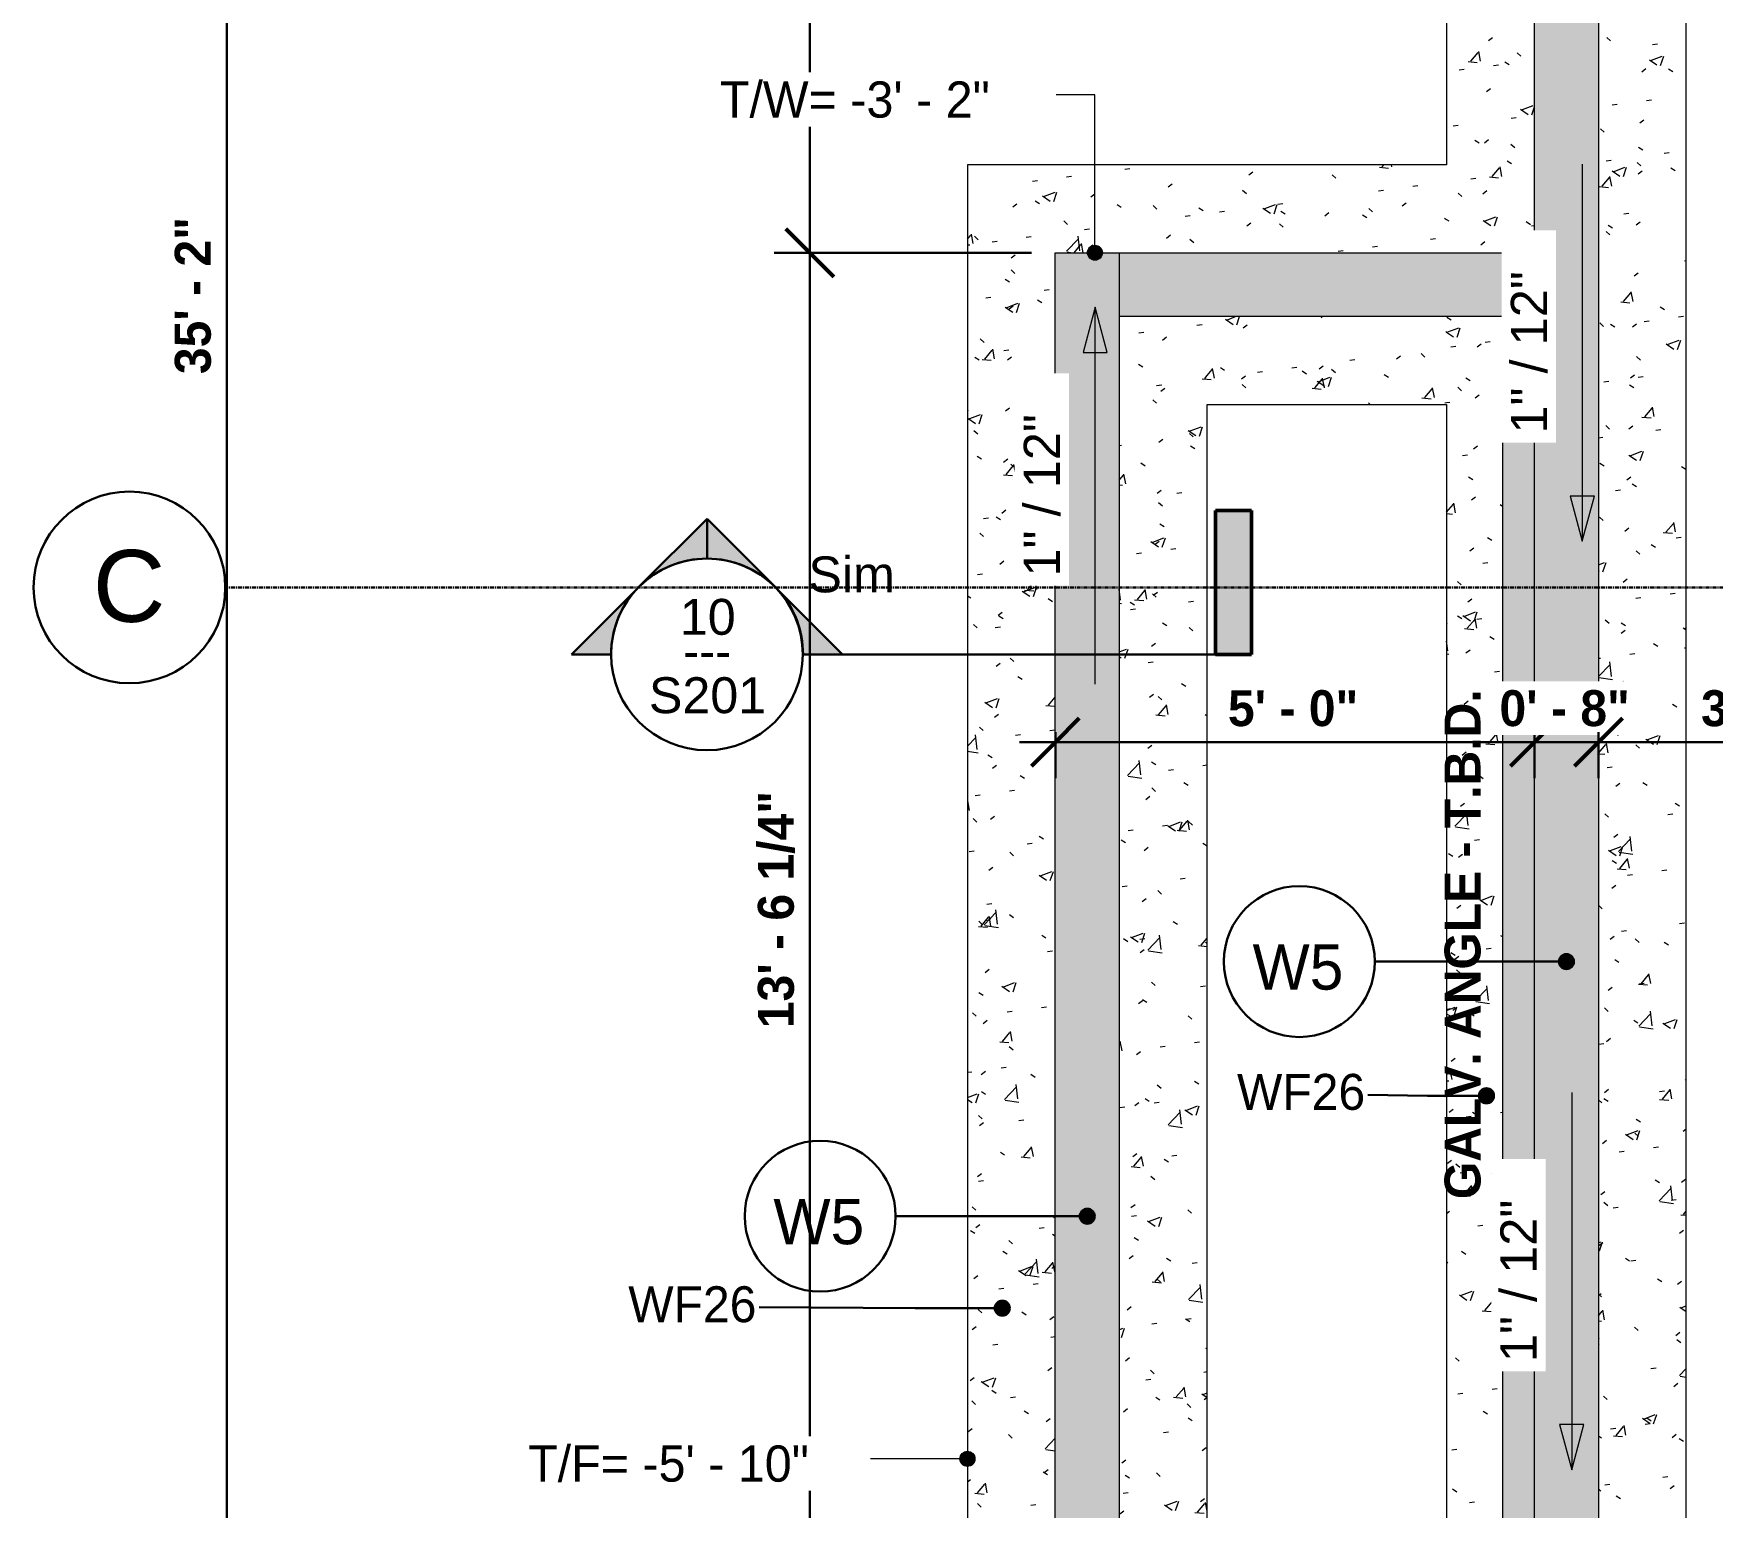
# Model space of a CAD drawing. Header units: inches. Extents: x -4071 to 5659, y -7640 to 11458.
# Drawn here: x -4071.3 to -3861, y 11072 to 11256.6 of the extents above; entities that cross this region are included whole.
import ezdxf

# ---------------------------------------------------------------- set-up
doc = ezdxf.new("R2010")
doc.units = ezdxf.units.IN
doc.header["$MEASUREMENT"] = 0
doc.linetypes.add('Dash', pattern=[0.25, 0.125, -0.125])
doc.linetypes.add('Grid Line 1_2_', pattern=[0.875, 0.5, -0.125, 0.125, -0.125])
for name, color, linetype, lineweight in [('A-ANNO-DIMS', 211, 'Continuous', 9), ('A-ANNO-DIMS-48', 211, 'Continuous', 9), ('A-WALL', 113, 'Continuous', 18), ('A-WALL-IDEN', 211, 'Continuous', 30), ('G-ANNO-DIMS', 111, 'Continuous', 9), ('G-ANNO-SYMB', 111, 'Continuous', 30), ('S-BEAM', 12, 'Continuous', 9), ('S-BEAM-IDEN', 2, 'Continuous', 30), ('S-FNDN', 32, 'Continuous', 18), ('S-FNDN-IDEN', 2, 'Continuous', 30), ('S-GRID', 1, 'Continuous', 9), ('S-GRID-IDEN', 1, 'Continuous', 30)]:
    doc.layers.add(name, color=color, linetype=linetype, lineweight=lineweight)
doc.styles.add('Arial_1', font='arial.ttf', dxfattribs={"height": 9})
doc.styles.add('Arial_2', font='arial.ttf', dxfattribs={"height": 4.535433})
doc.styles.add('Arial_3', font='arial.ttf', dxfattribs={"height": 4.5})
doc.styles.add('Century Gothic', font='', dxfattribs={"height": 4.535433})
doc.styles.add('Century Gothic_1', font='', dxfattribs={"height": 5.669291})
doc.styles.add('Century Gothic_2', font='', dxfattribs={"height": 4.5})
doc.styles.add('Century Gothic_B', font='', dxfattribs={"height": 4.5})
doc.styles.get('Century Gothic').set_extended_font_data('Century Gothic')
doc.styles.get('Century Gothic_1').set_extended_font_data('Century Gothic')
doc.styles.get('Century Gothic_2').set_extended_font_data('Century Gothic')
doc.styles.get('Century Gothic_B').set_extended_font_data('Century Gothic', bold=True)
doc.dimstyles.new('OD__1_4__Tol__', dxfattribs={"dimscale": 12, "dimtxt": 4.698757, "dimasz": 0.5, "dimexe": 0.375, "dimexo": 0.25, "dimgap": 0.0625, "dimtad": 1, "dimrnd": 0.25, "dimzin": 1, "dimdsep": 46, "dimlunit": 4, "dimtxsty": 'Century Gothic_B', "dimblk1": 'OBLIQUE', "dimblk2": 'OBLIQUE', "dimsah": 1, "dimcen": 0.09, "dimdle": 0.375, "dimazin": 0, "dimtfac": 1, "dimtdec": 4, "dimtix": 1, "dimtmove": 0, "dimatfit": 3, "dimfxl": 1, "dimtvp": 1, "dimtfill": 1, "dimfrac": 2, "dimtolj": 1, "dimtzin": 0, "dimlwd": 30, "dimlwe": 30, "dimarcsym": 2})
pattern_1 = [(50, (0, 0), (13.77135, -1.20496), [1.44, -15.84]), (355, (0, 0), (-2.66442, 14.442176), [1.152, -12.672]), (100.451, (1.148, -0.1), (11.107076, 13.237366), [1.224, -13.462]), (46.184, (0, 3.84), (20.491284, -3.17785), [2.16, -23.76]), (96.636, (1.708, 3.575), (17.94587, 18.703152), [1.836, -20.193]), (351.184, (0, 3.84), (17.94541, 18.702614), [1.728, -19.008]), (21, (1.92, 2.88), (11.460518, -7.730365), [1.44, -15.84]), (326, (1.92, 2.88), (4.671352, 13.923149), [1.152, -12.672]), (71.451, (2.875, 2.236), (16.13207, 6.192844), [1.224, -13.462]), (37.5, (0, 0), (0.2331231, 6.3917502), [0.634, -11.885, 0.634, -12.23, -12.72]), (37.5, (0, 0), (0.2331231, 6.3917502), [-25.382, 0.634, -12.086]), (7.5, (0, 0), (5.0507295, 7.573041), [0.634, -6.701, 0.634, -11.597, -4.848]), (7.5, (0, 0), (5.0507295, 7.573041), [-19.565, 0.634, -4.214]), (327.5, (-4.282, 0), (10.2495805, -0.4328898), [0.634, -4.166, 0.634, -14.342, -19.872]), (327.5, (-4.282, 0), (10.2495805, -0.4328898), [-19.776, 0.634, -19.238]), (317.5, (-6.202, 0), (11.19739, 1.922144), [0.634, -5.606, 0.634, -9.312, -14.112]), (317.5, (-6.202, 0), (11.19739, 1.922144), [-16.186, 0.634, -13.478])]

# ---------------------------------------------------------------- blocks, each defined once
blk = doc.blocks.new('L-Angle - GALV_ ANGLE - T_B_D_-1693364-ENLARGED PLAN - RAMP')
at = {"layer": 'S-BEAM', "linetype": 'Dash'}
for points in [[(-3887.32, 11067.77), (-3883.32, 11067.77), (-3883.32, 11217.52), (-3887.32, 11217.52), (-3887.32, 11104.03)], [(-3883.32, 11067.44), (-3883.32, 11067.77), (-3883.82, 11067.75), (-3883.57, 11067.73), (-3883.57, 11067.46), (-3883.5, 11067.45)]]:
    blk.add_hatch(color=8, dxfattribs=at).paths.add_polyline_path(points, flags=0)
at = {"layer": 'S-BEAM', "color": 143}
for p, q in [((-3887.32, 11217.52), (-3883.32, 11217.52)), ((-3887.32, 11217.52), (-3887.32, 11067.77)), ((-3883.32, 11067.77), (-3887.32, 11067.77)), ((-3887.07, 11067.75), (-3883.82, 11067.75)), ((-3883.57, 11067.73), (-3883.57, 11067.46))]:
    blk.add_line(p, q, dxfattribs=at)
for centre, start_param, end_param in [((-3887.07, 11067.77), 3.141593, 4.712389), ((-3883.82, 11067.73), 0, 1.570796), ((-3883.32, 11067.46), 3.141593, 4.712389)]:
    blk.add_ellipse(centre, major_axis=(0.25, 0), ratio=0.081776, start_param=start_param, end_param=end_param, dxfattribs=at)
blk = doc.blocks.new('Grid - Grid Head - Circle-1738874-ENLARGED PLAN - RAMP')
at = {"layer": 'S-GRID-IDEN'}
for start, end in [(90, 270), (270, 90)]:
    blk.add_arc((-4059.26, 11187.19), 12, start, end, dxfattribs=at)
blk = doc.blocks.new('DIMBLOCK2-ENLARGED PLAN - RAMP')
at = {"layer": 'A-ANNO-DIMS-48', "lineweight": 50}
for p, q in [((-3974.05, 11229.11), (-3977.05, 11232.11)), ((-3974.05, 11229.11), (-3971.05, 11226.11)), ((-3974.05, 11066.87), (-3977.05, 11069.87)), ((-3974.05, 11066.87), (-3971.05, 11063.87))]:
    blk.add_line(p, q, dxfattribs=at)
at = {"layer": 'A-ANNO-DIMS-48', "lineweight": 30}
for p, q in [((-3946.32, 11229.11), (-3978.55, 11229.11)), ((-3974.05, 11066.87), (-3974.05, 11229.11)), ((-3974.05, 11229.11), (-3946.32, 11229.11)), ((-3946.32, 11066.87), (-3978.55, 11066.87)), ((-3974.05, 11066.87), (-3946.32, 11066.87))]:
    blk.add_line(p, q, dxfattribs=at)
at = {"layer": 'A-ANNO-DIMS-48', "color": 0, "lineweight": 30, "insert": (-3980.57, 11131.99), "char_height": 4.5, "width": 38.3956, "attachment_point": 1, "rotation": 90, "line_spacing_factor": 0.984502, "style": 'Century Gothic_B', "bg_fill": 3, "box_fill_scale": 1.25, "bg_fill_color": 256, "bg_fill_true_color": 13158600, "bg_fill_transparency": 0}
blk.add_mtext('13\' - 6 1/4"', dxfattribs=at)
blk = doc.blocks.new('_Oblique')
at = {"color": 0, "linetype": 'ByBlock', "lineweight": -2}
blk.add_line((-0.5, -0.5), (0.5, 0.5), dxfattribs=at)
blk = doc.blocks.new('DIMBLOCK3-ENLARGED PLAN - RAMP')
at = {"layer": 'A-ANNO-DIMS-48', "lineweight": 50}
for p, q in [((-3974.05, 11310.99), (-3977.05, 11313.99)), ((-3974.05, 11310.99), (-3971.05, 11307.99)), ((-3974.05, 11229.11), (-3977.05, 11232.11)), ((-3974.05, 11229.11), (-3971.05, 11226.11))]:
    blk.add_line(p, q, dxfattribs=at)
at = {"layer": 'A-ANNO-DIMS-48', "lineweight": 30}
for p, q in [((-3908.12, 11310.99), (-3978.55, 11310.99)), ((-3974.05, 11229.11), (-3974.05, 11310.99)), ((-3974.05, 11310.99), (-3908.12, 11310.99)), ((-3946.32, 11229.11), (-3978.55, 11229.11)), ((-3974.05, 11229.11), (-3946.32, 11229.11))]:
    blk.add_line(p, q, dxfattribs=at)
at = {"layer": 'A-ANNO-DIMS-48', "color": 0, "lineweight": 30, "insert": (-3980.57, 11259.91), "char_height": 4.5, "width": 24.344, "attachment_point": 1, "rotation": 90, "line_spacing_factor": 0.984502, "style": 'Century Gothic_B', "bg_fill": 3, "box_fill_scale": 1.25, "bg_fill_color": 256, "bg_fill_true_color": 13158600, "bg_fill_transparency": 0}
blk.add_mtext('6\' - 10"', dxfattribs=at)
blk = doc.blocks.new('DIMBLOCK6-ENLARGED PLAN - RAMP')
at = {"layer": 'A-ANNO-DIMS-48', "lineweight": 50}
for p, q in [((-3943.32, 11167.8), (-3940.32, 11170.8)), ((-3883.32, 11167.8), (-3880.32, 11170.8)), ((-3943.32, 11167.8), (-3946.32, 11164.8)), ((-3883.32, 11167.8), (-3886.32, 11164.8))]:
    blk.add_line(p, q, dxfattribs=at)
at = {"layer": 'A-ANNO-DIMS-48', "lineweight": 30}
for p, q in [((-3943.32, 11169.05), (-3943.32, 11163.3)), ((-3943.32, 11167.8), (-3943.32, 11169.05)), ((-3883.32, 11169.05), (-3883.32, 11163.3)), ((-3883.32, 11167.8), (-3883.32, 11169.05)), ((-3947.82, 11167.8), (-3883.32, 11167.8))]:
    blk.add_line(p, q, dxfattribs=at)
at = {"layer": 'A-ANNO-DIMS-48', "color": 0, "lineweight": 30, "insert": (-3921.71, 11174.32), "char_height": 4.5, "width": 20.1375, "attachment_point": 1, "line_spacing_factor": 0.984502, "style": 'Century Gothic_B', "bg_fill": 3, "box_fill_scale": 1.25, "bg_fill_color": 256, "bg_fill_true_color": 13158600, "bg_fill_transparency": 0}
blk.add_mtext('5\' - 0"', dxfattribs=at)
blk = doc.blocks.new('DIMBLOCK7-ENLARGED PLAN - RAMP')
at = {"layer": 'A-ANNO-DIMS-48', "lineweight": 50}
for p, q in [((-3883.32, 11167.8), (-3880.32, 11170.8)), ((-3875.32, 11167.8), (-3872.32, 11170.8)), ((-3883.32, 11167.8), (-3886.32, 11164.8)), ((-3875.32, 11167.8), (-3878.32, 11164.8))]:
    blk.add_line(p, q, dxfattribs=at)
at = {"layer": 'A-ANNO-DIMS-48', "lineweight": 30}
for p, q in [((-3883.32, 11169.05), (-3883.32, 11163.3)), ((-3883.32, 11167.8), (-3883.32, 11169.05)), ((-3875.32, 11169.05), (-3875.32, 11163.3)), ((-3875.32, 11167.8), (-3875.32, 11169.05)), ((-3883.32, 11167.8), (-3875.32, 11167.8))]:
    blk.add_line(p, q, dxfattribs=at)
at = {"layer": 'A-ANNO-DIMS-48', "color": 0, "lineweight": 30, "insert": (-3887.71, 11174.32), "char_height": 4.5, "width": 20.1375, "attachment_point": 1, "line_spacing_factor": 0.984502, "style": 'Century Gothic_B', "bg_fill": 3, "box_fill_scale": 1.25, "bg_fill_color": 256, "bg_fill_true_color": 13158600, "bg_fill_transparency": 0}
blk.add_mtext('0\' - 8"', dxfattribs=at)
blk = doc.blocks.new('DIMBLOCK8-ENLARGED PLAN - RAMP')
at = {"layer": 'A-ANNO-DIMS-48', "lineweight": 50}
for p, q in [((-3875.32, 11167.8), (-3872.32, 11170.8)), ((-3829.32, 11167.8), (-3826.32, 11170.8)), ((-3875.32, 11167.8), (-3878.32, 11164.8)), ((-3829.32, 11167.8), (-3832.32, 11164.8))]:
    blk.add_line(p, q, dxfattribs=at)
at = {"layer": 'A-ANNO-DIMS-48', "lineweight": 30}
for p, q in [((-3875.32, 11169.05), (-3875.32, 11163.3)), ((-3875.32, 11167.8), (-3875.32, 11169.05)), ((-3829.32, 11169.05), (-3829.32, 11163.3)), ((-3829.32, 11167.8), (-3829.32, 11169.05)), ((-3875.32, 11167.8), (-3824.82, 11167.8))]:
    blk.add_line(p, q, dxfattribs=at)
at = {"layer": 'A-ANNO-DIMS-48', "color": 0, "lineweight": 30, "insert": (-3862.47, 11174.32), "char_height": 4.5, "width": 24.344, "attachment_point": 1, "line_spacing_factor": 0.984502, "style": 'Century Gothic_B', "bg_fill": 3, "box_fill_scale": 1.25, "bg_fill_color": 256, "bg_fill_true_color": 13158600, "bg_fill_transparency": 0}
blk.add_mtext('3\' - 10"', dxfattribs=at)
blk = doc.blocks.new('DIMBLOCK13-ENLARGED PLAN - RAMP')
at = {"layer": 'A-ANNO-DIMS-48', "lineweight": 30}
for p, q in [((-4047.06, 11439.49), (-4047.06, 11008.61)), ((-3908.12, 11434.99), (-4051.56, 11434.99)), ((-4047.06, 11434.99), (-3908.12, 11434.99)), ((-3946.32, 11013.11), (-4051.56, 11013.11)), ((-4047.06, 11013.11), (-3946.32, 11013.11))]:
    blk.add_line(p, q, dxfattribs=at)
at = {"layer": 'A-ANNO-DIMS-48', "lineweight": 50}
for p, q in [((-4047.06, 11434.99), (-4050.06, 11437.99)), ((-4047.06, 11434.99), (-4044.06, 11431.99)), ((-4047.06, 11013.11), (-4050.06, 11016.11)), ((-4047.06, 11013.11), (-4044.06, 11010.11))]:
    blk.add_line(p, q, dxfattribs=at)
at = {"layer": 'A-ANNO-DIMS-48', "color": 0, "lineweight": 30, "insert": (-4053.58, 11213.91), "char_height": 4.5, "width": 24.344, "attachment_point": 1, "rotation": 90, "line_spacing_factor": 0.984502, "style": 'Century Gothic_B', "bg_fill": 3, "box_fill_scale": 1.25, "bg_fill_color": 256, "bg_fill_true_color": 13158600, "bg_fill_transparency": 0}
blk.add_mtext('35\' - 2"', dxfattribs=at)
blk = doc.blocks.new('Wall Type - Familia4-287244-ENLARGED PLAN - RAMP')
at = {"layer": 'A-WALL-IDEN'}
blk.add_circle((-3972.77, 11108.44), 9.45, dxfattribs=at)
blk = doc.blocks.new('Section - 3_32_ x 3_8_-1738294-ENLARGED PLAN - RAMP')
at = {"layer": 'G-ANNO-SYMB', "lineweight": 9}
blk.add_hatch(color=256, dxfattribs=at).paths.add_polyline_path([(-3923.25, 11196.81), (-3923.25, 11178.81), (-3918.75, 11178.81), (-3918.75, 11196.81)], flags=0)
at = {"layer": 'G-ANNO-SYMB', "lineweight": 50}
for p, q in [((-3923.25, 11196.81), (-3918.75, 11196.81)), ((-3923.25, 11178.81), (-3923.25, 11196.81)), ((-3918.75, 11196.81), (-3918.75, 11178.81)), ((-3918.75, 11178.81), (-3923.25, 11178.81))]:
    blk.add_line(p, q, dxfattribs=at)
blk = doc.blocks.new('Section - Section Head - Filled-1738293-ENLARGED PLAN - RAMP')
at = {"layer": 'G-ANNO-SYMB', "lineweight": 9}
h = blk.add_hatch(color=256, dxfattribs=at)
edge = h.paths.add_edge_path(flags=0)
edge.add_line((-3995.42, 11187.29), (-3986.93, 11195.78))
edge.add_line((-3986.93, 11195.78), (-3986.93, 11190.81))
edge.add_arc((-3986.93, 11178.81), 12, 90, 135)
h = blk.add_hatch(color=256, dxfattribs=at)
edge = h.paths.add_edge_path(flags=0)
edge.add_arc((-3986.93, 11178.81), 12, 45, 90)
edge.add_line((-3986.93, 11190.81), (-3986.93, 11195.78))
edge.add_line((-3986.93, 11195.78), (-3978.45, 11187.29))
h = blk.add_hatch(color=256, dxfattribs=at)
edge = h.paths.add_edge_path(flags=0)
edge.add_arc((-3986.93, 11178.81), 12.02, 137.9216, 180)
edge.add_line((-3998.95, 11178.81), (-4003.9, 11178.81))
edge.add_line((-4003.9, 11178.81), (-3995.85, 11186.86))
h = blk.add_hatch(color=256, dxfattribs=at)
edge = h.paths.add_edge_path(flags=0)
edge.add_line((-3978.01, 11186.86), (-3969.96, 11178.81))
edge.add_line((-3969.96, 11178.81), (-3974.92, 11178.81))
edge.add_arc((-3986.93, 11178.81), 12.02, 0, 42.0784)
at = {"layer": 'G-ANNO-SYMB'}
for p, q in [((-3986.93, 11195.78), (-3995.42, 11187.29)), ((-3986.93, 11190.81), (-3986.93, 11195.78)), ((-3978.45, 11187.29), (-3986.93, 11195.78)), ((-3986.93, 11195.78), (-3986.93, 11190.81)), ((-3995.85, 11186.86), (-4003.9, 11178.81)), ((-3969.96, 11178.81), (-3978.01, 11186.86)), ((-4003.9, 11178.81), (-3998.95, 11178.81)), ((-3974.92, 11178.81), (-3969.96, 11178.81))]:
    blk.add_line(p, q, dxfattribs=at)
for centre, radius, start, end in [((-3986.95, 11178.81), 12, 0, 180), ((-3986.93, 11178.81), 12, 90, 135), ((-3986.93, 11178.81), 12, 45, 90), ((-3986.93, 11178.81), 12.02, 137.9216, 180), ((-3986.93, 11178.81), 12.02, 0, 42.0784), ((-3986.95, 11178.81), 12, 180, 0)]:
    blk.add_arc(centre, radius, start, end, dxfattribs=at)

msp = doc.modelspace()

# ---------------------------------------------------------------- hatches: boundary and pattern name
at = {"layer": 'A-WALL'}
for points in [[(-3875.324, 11057.114), (-3875.324, 11275.54), (-3883.324, 11275.54), (-3883.324, 11057.114)], [(-3943.324, 11066.869), (-3935.324, 11066.869), (-3935.324, 11229.114), (-3943.324, 11229.114), (-3943.324, 11097.381)], [(-3916.124, 11221.114), (-3883.324, 11221.114), (-3883.324, 11229.114), (-3935.324, 11229.114), (-3935.324, 11221.114), (-3924.324, 11221.114)]]:
    msp.add_hatch(color=256, dxfattribs=at).paths.add_polyline_path(points, flags=0)
at = {"layer": 'A-WALL-IDEN'}
h = msp.add_hatch(color=256, dxfattribs=at)
edge = h.paths.add_edge_path(flags=0)
edge.add_arc((-3879.324, 11140.33), 0.938, 0, 360)
at = {"layer": 'G-ANNO-DIMS'}
for points in [[(-3938.338, 11222.307), (-3939.857, 11216.638), (-3936.819, 11216.638)], [(-3877.344, 11192.968), (-3875.825, 11198.638), (-3878.863, 11198.638)], [(-3878.659, 11076.671), (-3877.14, 11082.34), (-3880.178, 11082.34)]]:
    msp.add_hatch(color=256, dxfattribs=at).paths.add_polyline_path(points, flags=0)
at = {"layer": 'S-FNDN', "lineweight": 9}
h = msp.add_hatch(dxfattribs=at)
h.set_pattern_fill('FP_1', color=256, style=0, pattern_type=2)
h.set_pattern_definition(pattern_1)
h.paths.add_polyline_path([(-3864.324, 11057.114), (-3864.324, 11299.989), (-3875.324, 11299.989), (-3875.324, 11057.114)], flags=0)
h.paths.add_polyline_path([(-3887.324, 11057.114), (-3883.324, 11057.114), (-3883.324, 11067.444), (-3883.574, 11067.464), (-3883.574, 11067.73), (-3883.647, 11067.745), (-3883.824, 11067.751), (-3887.324, 11067.771), (-3887.324, 11217.518), (-3883.324, 11217.518), (-3883.324, 11221.114), (-3894.324, 11221.114), (-3894.324, 11057.114)], flags=0)
h.paths.add_polyline_path([(-3894.324, 11229.114), (-3883.324, 11229.114), (-3883.324, 11299.989), (-3894.324, 11299.989), (-3894.324, 11240.114)], flags=0)
h = msp.add_hatch(dxfattribs=at)
h.set_pattern_fill('FP_1', color=256, style=0, pattern_type=2)
h.set_pattern_definition(pattern_1)
h.paths.add_polyline_path([(-3952.07, 11032.114), (-3951.04, 11036.474), (-3950.954, 11036.572), (-3950.835, 11036.646), (-3950.691, 11036.691), (-3950.534, 11036.703), (-3950.372, 11036.683), (-3950.219, 11036.631), (-3950.082, 11036.55), (-3949.973, 11036.447), (-3949.899, 11036.328), (-3949.864, 11036.202), (-3949.899, 11035.956), (-3950.787, 11032.114), (-3943.324, 11032.114), (-3943.324, 11229.114), (-3924.324, 11229.114), (-3924.324, 11240.114), (-3954.324, 11240.114), (-3954.324, 11032.114), (-3952.872, 11032.114)], flags=0)
h.paths.add_polyline_path([(-3935.324, 11032.114), (-3924.324, 11032.114), (-3924.324, 11221.114), (-3935.324, 11221.114), (-3935.324, 11045.933)], flags=0)
h = msp.add_hatch(dxfattribs=at)
h.set_pattern_fill('FP_1', color=256, style=0, pattern_type=2)
h.set_pattern_definition(pattern_1)
h.paths.add_polyline_path([(-3909.355, 11210.114), (-3894.324, 11210.114), (-3894.324, 11221.114), (-3924.324, 11221.114), (-3924.324, 11210.114)], flags=0)
h.paths.add_polyline_path([(-3924.324, 11229.114), (-3894.324, 11229.114), (-3894.324, 11240.114), (-3924.324, 11240.114)], flags=0)
at = {"layer": 'S-FNDN-IDEN'}
h = msp.add_hatch(color=256, dxfattribs=at)
edge = h.paths.add_edge_path(flags=0)
edge.add_arc((-3889.335, 11123.52), 0.938, 0, 360)

# ---------------------------------------------------------------- linework, layer by layer
at = {"layer": 'A-WALL'}
for p, q in [((-3875.324, 11318.989), (-3875.324, 11057.114)), ((-3883.324, 11057.114), (-3883.324, 11310.989)), ((-3943.324, 11013.114), (-3943.324, 11229.114)), ((-3943.324, 11229.114), (-3883.324, 11229.114)), ((-3935.324, 11229.114), (-3935.324, 11021.114)), ((-3883.324, 11221.114), (-3935.324, 11221.114))]:
    msp.add_line(p, q, dxfattribs=at)
at = {"layer": 'A-WALL-IDEN'}
msp.add_line((-3879.324, 11140.33), (-3903.324, 11140.33), dxfattribs=at)
msp.add_circle((-3879.324, 11140.33), 0.938, dxfattribs=at)
at = {"layer": 'G-ANNO-DIMS'}
for p, q in [((-3877.344, 11240.213), (-3877.344, 11192.968)), ((-3938.338, 11222.307), (-3939.857, 11216.638)), ((-3936.819, 11216.638), (-3938.338, 11222.307)), ((-3939.857, 11216.638), (-3936.819, 11216.638)), ((-3875.825, 11198.638), (-3878.863, 11198.638)), ((-3878.863, 11198.638), (-3877.344, 11192.968)), ((-3877.344, 11192.968), (-3875.825, 11198.638)), ((-3878.659, 11123.915), (-3878.659, 11076.671)), ((-3877.14, 11082.34), (-3880.178, 11082.34)), ((-3880.178, 11082.34), (-3878.659, 11076.671)), ((-3878.659, 11076.671), (-3877.14, 11082.34))]:
    msp.add_line(p, q, dxfattribs=at)
at = {"layer": 'S-FNDN', "color": 253}
for p, q in [((-3864.324, 11057.114), (-3864.324, 11329.989)), ((-3894.324, 11299.989), (-3894.324, 11240.114)), ((-3894.324, 11240.114), (-3954.324, 11240.114)), ((-3954.324, 11240.114), (-3954.324, 11022.374)), ((-3924.324, 11032.114), (-3924.324, 11210.114)), ((-3924.324, 11210.114), (-3894.324, 11210.114)), ((-3894.324, 11210.114), (-3894.324, 11057.114))]:
    msp.add_line(p, q, dxfattribs=at)
at = {"layer": 'S-FNDN-IDEN'}
msp.add_line((-3889.335, 11123.52), (-3896.72, 11123.52), dxfattribs=at)
msp.add_circle((-3889.335, 11123.52), 0.938, dxfattribs=at)
at = {"layer": 'S-GRID', "linetype": 'Grid Line 1_2_', "lineweight": 30}
msp.add_line((-3743.276, 11187.189), (-4047.265, 11187.189), dxfattribs=at)

# ---------------------------------------------------------------- block references
at = {"layer": 'S-BEAM', "color": 143}
msp.add_blockref('L-Angle - GALV_ ANGLE - T_B_D_-1693364-ENLARGED PLAN - RAMP', (0, 0), dxfattribs=at)
at = {"layer": 'S-GRID-IDEN'}
msp.add_blockref('Grid - Grid Head - Circle-1738874-ENLARGED PLAN - RAMP', (0, 0), dxfattribs=at)

# ---------------------------------------------------------------- texts
at = {"layer": 'S-GRID-IDEN', "lineweight": 9, "insert": (-4063.846, 11191.88), "char_height": 9, "width": 11.0595, "attachment_point": 1, "style": 'Arial_1'}
msp.add_mtext('C', dxfattribs=at)

# ---------------------------------------------------------------- next in the draw order: texts
at = {"layer": 'G-ANNO-DIMS', "char_height": 4.5354, "width": 24.32082, "attachment_point": 1, "rotation": 90, "line_spacing_factor": 0.941778, "style": 'Arial_2', "bg_fill": 3, "box_fill_scale": 1.25, "bg_fill_color": 256, "bg_fill_true_color": 13158600, "bg_fill_transparency": 0}
for insert in [(-3886.28, 11206.457), (-3887.595, 11090.16)]:
    msp.add_mtext('1" / 12"', dxfattribs=dict(at, insert=insert))

# ---------------------------------------------------------------- next in the draw order: dimensions: what is measured, and where the dimension line sits
at = {"layer": 'A-ANNO-DIMS', "lineweight": 30}
dim = msp.add_linear_dim(base=(-3974.0535, 11229.1144), p1=(-3943.3237, 11066.8687), p2=(-3943.3237, 11229.1144), angle=90, dimstyle='OD__1_4__Tol__', override={"dimpost": '<>', "dimfxl": 162.245741}, dxfattribs=at)
dim.commit()
dim.dimension.update_dxf_attribs({"geometry": 'DIMBLOCK2-ENLARGED PLAN - RAMP', "text_midpoint": (-3977.5185, 11147.9915)})

# ---------------------------------------------------------------- next in the draw order: hatches: boundary and pattern name
at = {"layer": 'G-ANNO-DIMS'}
h = msp.add_hatch(color=256, dxfattribs=at)
edge = h.paths.add_edge_path(flags=0)
edge.add_arc((-3954.324, 11078.043), 0.938, 0, 360)

# ---------------------------------------------------------------- next in the draw order: linework, layer by layer
for p, q in [((-3964.535, 11078.043), (-3972.332, 11078.043)), ((-3954.324, 11078.043), (-3964.535, 11078.043))]:
    msp.add_line(p, q, dxfattribs=at)
msp.add_circle((-3954.324, 11078.043), 0.938, dxfattribs=at)

# ---------------------------------------------------------------- next in the draw order: texts
at = {"layer": 'G-ANNO-DIMS', "insert": (-3947.274, 11188.551), "char_height": 4.5354, "width": 24.32082, "attachment_point": 1, "rotation": 90, "line_spacing_factor": 0.941778, "style": 'Arial_2', "bg_fill": 3, "box_fill_scale": 1.25, "bg_fill_color": 256, "bg_fill_true_color": 13158600, "bg_fill_transparency": 0}
msp.add_mtext('1" / 12"', dxfattribs=at)

# ---------------------------------------------------------------- next in the draw order: dimensions: what is measured, and where the dimension line sits
at = {"layer": 'A-ANNO-DIMS', "lineweight": 30}
dim = msp.add_linear_dim(base=(-3974.053543939, 11310.989396111), p1=(-3943.32373668, 11229.114396111), p2=(-3905.12373668, 11310.989396111), angle=90, dimstyle='OD__1_4__Tol__', override={"dimpost": '<>', "dimfxl": 90.34797}, dxfattribs=at)
dim.commit()
dim.dimension.update_dxf_attribs({"geometry": 'DIMBLOCK3-ENLARGED PLAN - RAMP', "text_midpoint": (-3977.166732263, 11270.051896111)})
dim = msp.add_linear_dim(base=(-3883.324, 11167.805), p1=(-3943.324, 11172.048), p2=(-3883.324, 11172.048), dimstyle='OD__1_4__Tol__', override={"dimpost": '<>', "dimfxl": 60}, dxfattribs=at)
dim.commit()
dim.dimension.update_dxf_attribs({"geometry": 'DIMBLOCK6-ENLARGED PLAN - RAMP', "text_midpoint": (-3913.324, 11170.918)})

# ---------------------------------------------------------------- next in the draw order: hatches: boundary and pattern name
at = {"layer": 'G-ANNO-DIMS'}
h = msp.add_hatch(color=256, dxfattribs=at)
edge = h.paths.add_edge_path(flags=0)
edge.add_arc((-3938.367, 11229.114), 0.938, 0, 360)

# ---------------------------------------------------------------- next in the draw order: linework, layer by layer
for p, q in [((-3938.367, 11248.889), (-3948.939, 11248.889)), ((-3938.367, 11229.114), (-3938.367, 11248.889)), ((-3938.338, 11175.063), (-3938.338, 11222.307))]:
    msp.add_line(p, q, dxfattribs=at)
msp.add_circle((-3938.367, 11229.114), 0.938, dxfattribs=at)

# ---------------------------------------------------------------- next in the draw order: texts
at = {"layer": 'G-ANNO-DIMS', "insert": (-4009.342, 11079.726), "char_height": 4.53543, "width": 41.71181, "attachment_point": 1, "line_spacing_factor": 0.984502, "style": 'Century Gothic', "bg_fill": 3, "box_fill_scale": 1.25, "bg_fill_color": 256, "bg_fill_true_color": 13158600, "bg_fill_transparency": 0}
msp.add_mtext('T/F= -5\' - 10"', dxfattribs=at)
at = {"layer": 'S-BEAM-IDEN', "lineweight": 9, "insert": (-3894.583, 11110.578), "char_height": 4.5, "width": 77.7195, "attachment_point": 1, "rotation": 90, "style": 'Century Gothic_B'}
msp.add_mtext('GALV. ANGLE - T.B.D.', dxfattribs=at)

# ---------------------------------------------------------------- next in the draw order: dimensions: what is measured, and where the dimension line sits
at = {"layer": 'A-ANNO-DIMS', "lineweight": 30}
dim = msp.add_linear_dim(base=(-3875.324, 11167.805), p1=(-3883.324, 11172.048), p2=(-3875.324, 11172.048), dimstyle='OD__1_4__Tol__', override={"dimpost": '<>', "dimfxl": 8}, dxfattribs=at)
dim.commit()
dim.dimension.update_dxf_attribs({"geometry": 'DIMBLOCK7-ENLARGED PLAN - RAMP', "text_midpoint": (-3879.324, 11170.918)})

# ---------------------------------------------------------------- next in the draw order: texts
at = {"layer": 'G-ANNO-DIMS', "insert": (-3985.333, 11250.571), "char_height": 4.53543, "width": 40.97305, "attachment_point": 1, "line_spacing_factor": 0.984502, "style": 'Century Gothic', "bg_fill": 3, "box_fill_scale": 1.25, "bg_fill_color": 256, "bg_fill_true_color": 13158600, "bg_fill_transparency": 0}
msp.add_mtext('T/W= -3\' - 2"', dxfattribs=at)

# ---------------------------------------------------------------- next in the draw order: dimensions: what is measured, and where the dimension line sits
at = {"layer": 'A-ANNO-DIMS', "lineweight": 30}
dim = msp.add_linear_dim(base=(-3829.324, 11167.805), p1=(-3875.324, 11172.048), p2=(-3829.324, 11172.048), dimstyle='OD__1_4__Tol__', override={"dimpost": '<>', "dimfxl": 46}, dxfattribs=at)
dim.commit()
dim.dimension.update_dxf_attribs({"geometry": 'DIMBLOCK8-ENLARGED PLAN - RAMP', "text_midpoint": (-3852.324, 11170.918)})

# ---------------------------------------------------------------- next in the draw order: dimensions: what is measured, and where the dimension line sits
dim = msp.add_linear_dim(base=(-4047.062780298, 11013.114396111), p1=(-3905.12373668, 11434.989396111), p2=(-3943.32373668, 11013.114396111), angle=90, dimstyle='OD__1_4__Tol__', override={"dimpost": '<>', "dimfxl": 423.600939}, dxfattribs=at)
dim.commit()
dim.dimension.update_dxf_attribs({"geometry": 'DIMBLOCK13-ENLARGED PLAN - RAMP', "text_midpoint": (-4050.175968622, 11224.051896111)})

# ---------------------------------------------------------------- next in the draw order: hatches: boundary and pattern name
at = {"layer": 'A-WALL-IDEN'}
h = msp.add_hatch(color=256, dxfattribs=at)
edge = h.paths.add_edge_path(flags=0)
edge.add_arc((-3939.324, 11108.438), 0.938, 0, 360)
at = {"layer": 'S-FNDN-IDEN'}
h = msp.add_hatch(color=256, dxfattribs=at)
edge = h.paths.add_edge_path(flags=0)
edge.add_arc((-3949.961, 11096.92), 0.938, 0, 360)

# ---------------------------------------------------------------- next in the draw order: linework, layer by layer
at = {"layer": 'A-WALL-IDEN'}
msp.add_line((-3939.324, 11108.438), (-3963.324, 11108.438), dxfattribs=at)
msp.add_circle((-3939.324, 11108.438), 0.938, dxfattribs=at)
at = {"layer": 'G-ANNO-SYMB'}
msp.add_line((-3974.932, 11178.806), (-3923.252, 11178.806), dxfattribs=at)
at = {"layer": 'S-FNDN-IDEN'}
for p, q in [((-3896.72, 11123.52), (-3904.193, 11123.643)), ((-3960.876, 11096.92), (-3980.417, 11097.043)), ((-3949.961, 11096.92), (-3960.876, 11096.92))]:
    msp.add_line(p, q, dxfattribs=at)
msp.add_circle((-3949.961, 11096.92), 0.938, dxfattribs=at)

# ---------------------------------------------------------------- next in the draw order: block references
at = {"layer": 'A-WALL-IDEN'}
for p in [(60, 31.892), (0, 0)]:
    msp.add_blockref('Wall Type - Familia4-287244-ENLARGED PLAN - RAMP', p, dxfattribs=at)
at = {"layer": 'G-ANNO-SYMB'}
for name in ['Section - 3_32_ x 3_8_-1738294-ENLARGED PLAN - RAMP', 'Section - Section Head - Filled-1738293-ENLARGED PLAN - RAMP']:
    msp.add_blockref(name, (0, 0), dxfattribs=at)

# ---------------------------------------------------------------- next in the draw order: texts
at = {"layer": 'A-WALL-IDEN', "lineweight": 9, "char_height": 5.6693, "width": 14.3925, "attachment_point": 1, "style": 'Century Gothic_1'}
for insert in [(-3918.625, 11142.49), (-3978.625, 11110.598)]:
    msp.add_mtext('W5', dxfattribs=dict(at, insert=insert))
at = {"layer": 'G-ANNO-SYMB', "lineweight": 9, "char_height": 4.5, "attachment_point": 1}
for s, insert, width, style in [('Sim', (-3974.241, 11191.077), 13.332, 'Arial_3'), ('10', (-3990.34, 11185.761), 8.484, 'Arial_3'), ('---', (-3989.918, 11181.507), 7.7265, 'Century Gothic_2'), ('S201', (-3994.214, 11175.943), 17.877, 'Arial_3')]:
    msp.add_mtext(s, dxfattribs=dict(at, insert=insert, width=width, style=style))
at = {"layer": 'S-FNDN-IDEN', "lineweight": 9, "char_height": 4.5, "width": 19.695, "attachment_point": 1, "style": 'Century Gothic_2'}
for insert in [(-3920.577, 11126.261), (-3996.801, 11099.661)]:
    msp.add_mtext('WF26', dxfattribs=dict(at, insert=insert))

doc.saveas('drawing.dxf')
